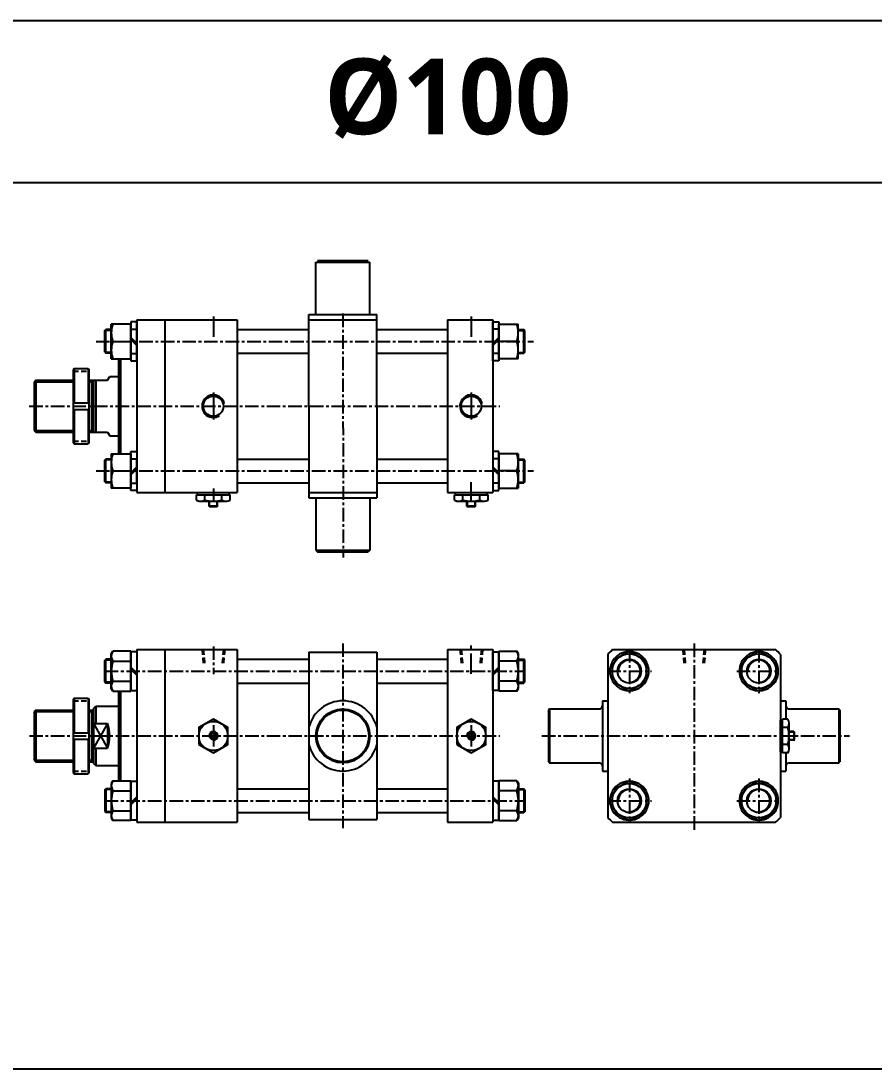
# Model space of a CAD drawing. Extents: x -819 to 5047, y 0 to 1986.
# Drawn here: x 3065 to 3855, y 1015 to 1986 of the extents above; entities that cross this region are included whole.
import ezdxf

# ---------------------------------------------------------------- set-up
doc = ezdxf.new("R2010")
doc.units = 0
doc.header["$LTSCALE"] = 10
doc.header["$MEASUREMENT"] = 0
for name, pattern in [('CENTER', [2, 1.25, -0.25, 0.25, -0.25]), ('CENTERX2', [4, 2.5, -0.5, 0.5, -0.5]), ('HIDDENX2', [0.75, 0.5, -0.25])]:
    doc.linetypes.add(name, pattern=pattern)
doc.layers.get('0').update_dxf_attribs({"linetype": 'CONTINUOUS'})
for name, color, linetype in [('CEN', 1, 'CENTERX2'), ('CENTER', 1, 'CENTER'), ('CL', 1, 'CENTER'), ('DIM', 2, 'CONTINUOUS'), ('HID', 2, 'HIDDENX2'), ('ML', 7, 'CONTINUOUS')]:
    doc.layers.add(name, color=color, linetype=linetype)
doc.styles.add('문자', font='romans.shx')

msp = doc.modelspace()

# ---------------------------------------------------------------- linework, layer by layer
for p, q in [((5047, 1986.44), (0, 1986.44)), ((5047, 1836.44), (0, 1836.44)), ((5047, 1015.44), (0, 1015.44))]:
    msp.add_line(p, q)
at = {"color": 7, "linetype": 'Continuous'}
for p, q in [((3227.43, 1542.51), (3227.43, 1547.53)), ((3227.43, 1547.53), (3233.77, 1547.53)), ((3228.43, 1547.53), (3228.43, 1549.53)), ((3228.43, 1549.53), (3257.61, 1549.53)), ((3233.77, 1547.53), (3258.61, 1547.53)), ((3235.23, 1542.51), (3235.23, 1547.53)), ((3250.82, 1542.51), (3250.82, 1547.53)), ((3257.61, 1547.53), (3257.61, 1549.53)), ((3258.61, 1542.51), (3258.61, 1547.53)), ((3466.43, 1542.51), (3466.43, 1547.53)), ((3466.43, 1547.53), (3472.77, 1547.53)), ((3467.43, 1547.53), (3467.43, 1549.53)), ((3467.43, 1549.53), (3496.61, 1549.53)), ((3472.77, 1547.53), (3497.61, 1547.53)), ((3474.23, 1542.51), (3474.23, 1547.53)), ((3489.82, 1542.51), (3489.82, 1547.53)), ((3496.61, 1547.53), (3496.61, 1549.53)), ((3497.61, 1542.51), (3497.61, 1547.53)), ((3230.61, 1541.53), (3255.43, 1541.53)), ((3239.02, 1541.79), (3239.02, 1541.79)), ((3239.02, 1537.03), (3239.02, 1541.53)), ((3239.02, 1537.03), (3239.52, 1536.53)), ((3247.02, 1537.03), (3239.02, 1537.03)), ((3239.52, 1536.53), (3246.52, 1536.53)), ((3247.02, 1537.03), (3246.52, 1536.53)), ((3247.02, 1537.03), (3247.02, 1541.53)), ((3469.61, 1541.53), (3494.43, 1541.53)), ((3478.02, 1541.79), (3478.02, 1541.79)), ((3478.02, 1537.03), (3478.02, 1541.53)), ((3478.02, 1537.03), (3478.52, 1536.53)), ((3486.02, 1537.03), (3478.02, 1537.03)), ((3478.52, 1536.53), (3485.52, 1536.53)), ((3486.02, 1537.03), (3485.52, 1536.53)), ((3486.02, 1537.03), (3486.02, 1541.53)), ((3768.49, 1309.45), (3768.49, 1338.63)), ((3770.49, 1338.63), (3768.49, 1338.63)), ((3775.5, 1339.63), (3770.49, 1339.63)), ((3770.49, 1314.79), (3770.49, 1339.63)), ((3775.5, 1331.83), (3770.49, 1331.83)), ((3776.49, 1311.63), (3776.49, 1336.45)), ((3780.99, 1328.04), (3776.49, 1328.04)), ((3780.99, 1328.04), (3781.49, 1327.54)), ((3780.99, 1328.04), (3780.99, 1320.04)), ((3781.49, 1320.54), (3781.49, 1327.54)), ((3775.5, 1316.24), (3770.49, 1316.24)), ((3770.49, 1308.45), (3770.49, 1314.79)), ((3776.23, 1320.04), (3776.23, 1320.04)), ((3780.99, 1320.04), (3776.49, 1320.04)), ((3780.99, 1320.04), (3781.49, 1320.54)), ((3770.49, 1309.45), (3768.49, 1309.45)), ((3775.5, 1308.45), (3770.49, 1308.45))]:
    msp.add_line(p, q, dxfattribs=at)
for points in [[(3229.55, 1316.24), (3243.05, 1308.45), (3256.55, 1316.24), (3256.55, 1331.83), (3243.05, 1339.63), (3229.55, 1331.83)], [(3468.55, 1316.24), (3482.05, 1308.45), (3495.55, 1316.24), (3495.55, 1331.83), (3482.05, 1339.63), (3468.55, 1331.83)], [(3241.61, 1326.54), (3240.16, 1324.04), (3241.61, 1321.54), (3244.49, 1321.54), (3245.94, 1324.04), (3244.49, 1326.54)], [(3480.61, 1326.54), (3479.16, 1324.04), (3480.61, 1321.54), (3483.49, 1321.54), (3484.94, 1324.04), (3483.49, 1326.54)]]:
    msp.add_lwpolyline(points, close=True, dxfattribs=at)
for centre, radius in [((3243.05, 1324.04), 13.5), ((3482.05, 1324.04), 13.5), ((3243.05, 1324.04), 3.5), ((3482.05, 1324.04), 3.5)]:
    msp.add_circle(centre, radius, dxfattribs=at)
for centre, radius, start, end in [((3230.61, 1547.15), 5.62, 235.61575, 270), ((3231.33, 1549.75), 8.22, 241.70064, 298.29936), ((3243.01, 1572.88), 31.35, 255.61718, 270.01407), ((3243.03, 1572.88), 31.35, 269.98593, 284.38282), ((3254.71, 1549.75), 8.22, 241.70064, 298.29936), ((3469.61, 1547.15), 5.62, 235.61575, 270), ((3470.33, 1549.75), 8.22, 241.70064, 298.29936), ((3482.01, 1572.88), 31.35, 255.61718, 270.01407), ((3482.03, 1572.88), 31.35, 269.98593, 284.38282), ((3493.71, 1549.75), 8.22, 241.70064, 298.29936), ((3768.27, 1335.73), 8.22, 331.70064, 28.29936), ((3745.14, 1324.05), 31.35, 359.98593, 14.38282), ((3745.14, 1324.03), 31.35, 345.61718, 0.01407), ((3768.27, 1312.35), 8.22, 331.70064, 28.29936), ((3770.86, 1311.63), 5.62, 325.61575, 0)]:
    msp.add_arc(centre, radius, start, end, dxfattribs=at)
at = {"layer": 'CEN'}
for p, q in [((3243.02, 1642.33), (3243.02, 1616.73)), ((3482.02, 1642.33), (3482.02, 1616.73)), ((3243.05, 1333.89), (3243.05, 1314.19)), ((3482.05, 1333.89), (3482.05, 1314.19))]:
    msp.add_line(p, q, dxfattribs=at)
at = {"layer": 'CENTER'}
for p, q in [((3363.02, 1715.32), (3363.34, 1489.36)), ((3134.42, 1689.53), (3539.62, 1689.53)), ((3072.51, 1629.53), (3508.47, 1629.53)), ((3134.42, 1569.53), (3539.62, 1569.53)), ((3243.02, 1553.39), (3243.02, 1540.53)), ((3363.05, 1409.83), (3363.05, 1238.64)), ((3688.49, 1409.67), (3688.49, 1235.86)), ((3243.05, 1407.04), (3243.05, 1381.39)), ((3142.45, 1384.04), (3531.65, 1384.04)), ((3072.54, 1324.04), (3508.49, 1324.04)), ((3547.49, 1324.04), (3832.49, 1324.04)), ((3142.45, 1264.04), (3531.65, 1264.04))]:
    msp.add_line(p, q, dxfattribs=at)
at = {"layer": 'CL'}
for p, q in [((3501.02, 1689.53), (3502.02, 1689.53)), ((3628.49, 1404.5), (3628.49, 1363.57)), ((3628.49, 1404.5), (3628.49, 1363.57)), ((3748.49, 1404.5), (3748.49, 1363.57)), ((3748.49, 1404.5), (3748.49, 1363.57)), ((3608.02, 1384.04), (3648.95, 1384.04)), ((3608.02, 1384.04), (3648.95, 1384.04)), ((3728.02, 1384.03), (3768.95, 1384.03)), ((3728.02, 1384.03), (3768.95, 1384.03)), ((3628.49, 1284.5), (3628.49, 1243.57)), ((3628.49, 1284.5), (3628.49, 1243.57)), ((3748.49, 1284.5), (3748.49, 1243.57)), ((3748.49, 1284.5), (3748.49, 1243.57)), ((3608.02, 1264.04), (3648.95, 1264.04)), ((3608.02, 1264.04), (3648.95, 1264.04)), ((3728.02, 1264.03), (3768.95, 1264.03)), ((3728.02, 1264.03), (3768.95, 1264.03))]:
    msp.add_line(p, q, dxfattribs=at)
at = {"layer": 'DIM'}
for p, q in [((3077.02, 1652.03), (3113.02, 1652.03)), ((3128.02, 1652.03), (3130.02, 1652.03)), ((3130.02, 1652.03), (3132.02, 1653.18)), ((3077.02, 1607.03), (3113.02, 1607.03)), ((3128.02, 1607.03), (3130.02, 1607.03)), ((3130.02, 1607.03), (3132.02, 1605.88)), ((3077.05, 1346.54), (3113.05, 1346.54)), ((3128.05, 1346.54), (3130.05, 1346.54)), ((3130.05, 1346.54), (3132.05, 1347.69)), ((3145.05, 1335.49), (3132.05, 1312.58)), ((3132.05, 1335.49), (3145.05, 1312.58)), ((3077.05, 1301.54), (3113.05, 1301.54)), ((3128.05, 1301.54), (3130.05, 1301.54)), ((3130.05, 1301.54), (3132.05, 1300.38))]:
    msp.add_line(p, q, dxfattribs=at)
for centre in [(3243.02, 1629.53), (3482.02, 1629.53)]:
    msp.add_arc(centre, 10.48, 14.55603, 303.43214, dxfattribs=at)
at = {"layer": 'HID'}
for p, q in [((3113.02, 1662.03), (3128.02, 1662.03)), ((3113.02, 1597.03), (3128.02, 1597.03)), ((3232.57, 1404.03), (3233.8, 1390.04)), ((3233.73, 1404.04), (3234.96, 1390.04)), ((3252.37, 1404.04), (3251.14, 1390.04)), ((3253.53, 1404.03), (3252.3, 1390.04)), ((3471.57, 1404.03), (3472.8, 1390.04)), ((3472.73, 1404.04), (3473.96, 1390.04)), ((3491.37, 1404.04), (3490.14, 1390.04)), ((3492.53, 1404.03), (3491.3, 1390.04)), ((3678.01, 1404.03), (3679.23, 1390.04)), ((3679.17, 1404.04), (3680.4, 1390.04)), ((3697.8, 1404.04), (3696.58, 1390.04)), ((3698.96, 1404.03), (3697.74, 1390.04)), ((3113.05, 1356.54), (3128.05, 1356.54)), ((3113.05, 1291.54), (3128.05, 1291.54))]:
    msp.add_line(p, q, dxfattribs=at)
at = {"layer": 'ML'}
for p, q in [((3338.02, 1714.53), (3338.02, 1763.03)), ((3338.02, 1763.03), (3388.02, 1763.03)), ((3339.52, 1764.53), (3386.52, 1764.53)), ((3388.02, 1714.53), (3388.02, 1763.03)), ((3172.02, 1709.53), (3265.02, 1709.53)), ((3172.02, 1709.53), (3172.02, 1549.53)), ((3198.02, 1709.53), (3198.02, 1549.53)), ((3265.02, 1709.53), (3265.02, 1549.53)), ((3331.52, 1714.53), (3394.52, 1714.53)), ((3331.52, 1629.53), (3331.52, 1714.53)), ((3331.52, 1709.53), (3394.52, 1709.53)), ((3394.52, 1629.53), (3394.52, 1714.53)), ((3460.02, 1709.53), (3460.02, 1549.53)), ((3460.02, 1709.53), (3502.02, 1709.53)), ((3502.02, 1709.53), (3502.02, 1549.53)), ((3142.42, 1699.53), (3143.42, 1700.53)), ((3142.42, 1679.53), (3142.42, 1699.53)), ((3148.42, 1700.53), (3143.42, 1700.53)), ((3143.42, 1678.53), (3143.42, 1700.53)), ((3148.42, 1673.53), (3148.42, 1705.53)), ((3166.42, 1705.53), (3148.42, 1705.53)), ((3166.42, 1707.58), (3166.42, 1671.48)), ((3172.02, 1707.58), (3166.42, 1707.58)), ((3166.42, 1673.53), (3166.42, 1705.53)), ((3166.42, 1700.78), (3172.02, 1700.78)), ((3172.02, 1671.48), (3172.02, 1707.58)), ((3172.02, 1679.23), (3172.02, 1699.83)), ((3265.02, 1700.53), (3331.52, 1700.53)), ((3394.52, 1700.53), (3460.02, 1700.53)), ((3502.02, 1671.48), (3502.02, 1707.58)), ((3502.02, 1707.58), (3507.62, 1707.58)), ((3507.62, 1700.78), (3502.02, 1700.78)), ((3507.62, 1707.58), (3507.62, 1671.48)), ((3507.62, 1673.53), (3507.62, 1705.53)), ((3507.62, 1705.53), (3525.62, 1705.53)), ((3525.62, 1673.53), (3525.62, 1705.53)), ((3525.62, 1700.53), (3530.62, 1700.53)), ((3531.62, 1699.53), (3530.62, 1700.53)), ((3530.62, 1678.53), (3530.62, 1700.53)), ((3531.62, 1679.53), (3531.62, 1699.53)), ((3166.42, 1693.26), (3172.02, 1687.66)), ((3166.42, 1691.4), (3172.02, 1685.8)), ((3507.62, 1693.26), (3502.02, 1687.66)), ((3507.62, 1691.4), (3502.02, 1685.8)), ((3149.85, 1689.53), (3166.42, 1689.53)), ((3524.19, 1689.53), (3507.62, 1689.53)), ((3142.42, 1679.53), (3143.42, 1678.53)), ((3148.42, 1678.53), (3143.42, 1678.53)), ((3148.42, 1673.53), (3166.42, 1673.53)), ((3155.02, 1673.53), (3155.02, 1585.53)), ((3157.02, 1673.53), (3157.02, 1585.53)), ((3166.42, 1678.28), (3172.02, 1678.28)), ((3166.42, 1671.48), (3172.02, 1671.48)), ((3265.02, 1678.53), (3331.52, 1678.53)), ((3394.52, 1678.53), (3460.02, 1678.53)), ((3507.62, 1678.28), (3502.02, 1678.28)), ((3507.62, 1671.48), (3502.02, 1671.48)), ((3525.62, 1673.53), (3507.62, 1673.53)), ((3525.62, 1678.53), (3530.62, 1678.53)), ((3531.62, 1679.53), (3530.62, 1678.53)), ((3114.02, 1664.53), (3113.02, 1663.53)), ((3113.02, 1663.53), (3113.02, 1595.53)), ((3114.02, 1664.53), (3127.02, 1664.53)), ((3114.02, 1664.53), (3114.02, 1632.53)), ((3127.02, 1664.53), (3128.02, 1663.53)), ((3127.02, 1664.53), (3127.02, 1632.53)), ((3128.02, 1595.53), (3128.02, 1663.53)), ((3078.52, 1653.53), (3077.02, 1652.03)), ((3077.02, 1652.03), (3077.02, 1607.03)), ((3078.52, 1653.53), (3113.02, 1653.53)), ((3078.52, 1653.53), (3078.52, 1605.53)), ((3128.02, 1653.53), (3145.02, 1653.53)), ((3130.02, 1653.53), (3130.02, 1605.53)), ((3132.02, 1653.53), (3132.02, 1605.53)), ((3134.02, 1653.53), (3134.02, 1605.53)), ((3145.02, 1653.53), (3147.02, 1657.03)), ((3147.02, 1657.03), (3155.02, 1657.03)), ((3113.02, 1632.53), (3128.02, 1632.53)), ((3113.02, 1626.53), (3128.02, 1626.53)), ((3114.02, 1626.53), (3114.02, 1594.53)), ((3127.02, 1626.53), (3127.02, 1594.53)), ((3331.52, 1629.53), (3331.52, 1544.53)), ((3394.52, 1629.53), (3394.52, 1544.53)), ((3077.02, 1607.03), (3078.52, 1605.53)), ((3078.52, 1605.53), (3113.02, 1605.53)), ((3128.02, 1605.53), (3145.02, 1605.53)), ((3145.02, 1605.53), (3147.02, 1602.03)), ((3113.02, 1595.53), (3114.02, 1594.53)), ((3114.02, 1594.53), (3127.02, 1594.53)), ((3128.02, 1595.53), (3127.02, 1594.53)), ((3147.02, 1602.03), (3155.02, 1602.03)), ((3148.42, 1585.53), (3148.42, 1553.53)), ((3148.42, 1585.53), (3166.42, 1585.53)), ((3166.42, 1551.48), (3166.42, 1587.58)), ((3166.42, 1587.58), (3172.02, 1587.58)), ((3166.42, 1585.53), (3166.42, 1553.53)), ((3172.02, 1587.58), (3172.02, 1551.48)), ((3507.62, 1587.58), (3502.02, 1587.58)), ((3502.02, 1587.58), (3502.02, 1551.48)), ((3507.62, 1551.48), (3507.62, 1587.58)), ((3525.62, 1585.53), (3507.62, 1585.53)), ((3507.62, 1585.53), (3507.62, 1553.53)), ((3525.62, 1585.53), (3525.62, 1553.53)), ((3142.42, 1579.53), (3143.42, 1580.53)), ((3142.42, 1559.53), (3142.42, 1579.53)), ((3148.42, 1580.53), (3143.42, 1580.53)), ((3143.42, 1558.53), (3143.42, 1580.53)), ((3166.42, 1580.78), (3172.02, 1580.78)), ((3166.42, 1567.66), (3172.02, 1573.26)), ((3172.02, 1559.23), (3172.02, 1579.83)), ((3265.02, 1580.53), (3331.52, 1580.53)), ((3394.52, 1580.53), (3460.02, 1580.53)), ((3507.62, 1580.78), (3502.02, 1580.78)), ((3507.62, 1567.66), (3502.02, 1573.26)), ((3525.62, 1580.53), (3530.62, 1580.53)), ((3531.62, 1579.53), (3530.62, 1580.53)), ((3530.62, 1558.53), (3530.62, 1580.53)), ((3531.62, 1559.53), (3531.62, 1579.53)), ((3149.85, 1569.53), (3166.42, 1569.53)), ((3166.42, 1565.8), (3172.02, 1571.4)), ((3507.62, 1565.8), (3502.02, 1571.4)), ((3524.19, 1569.53), (3507.62, 1569.53)), ((3142.42, 1559.53), (3143.42, 1558.53)), ((3148.42, 1558.53), (3143.42, 1558.53)), ((3166.42, 1558.28), (3172.02, 1558.28)), ((3265.02, 1558.53), (3331.52, 1558.53)), ((3394.52, 1558.53), (3460.02, 1558.53)), ((3507.62, 1558.28), (3502.02, 1558.28)), ((3525.62, 1558.53), (3530.62, 1558.53)), ((3531.62, 1559.53), (3530.62, 1558.53)), ((3166.42, 1553.53), (3148.42, 1553.53)), ((3172.02, 1551.48), (3166.42, 1551.48)), ((3172.02, 1549.53), (3265.02, 1549.53)), ((3331.52, 1549.53), (3394.52, 1549.53)), ((3331.52, 1544.53), (3394.52, 1544.53)), ((3338.02, 1544.53), (3338.02, 1496.03)), ((3388.02, 1544.53), (3388.02, 1496.03)), ((3460.02, 1549.53), (3502.02, 1549.53)), ((3502.02, 1551.48), (3507.62, 1551.48)), ((3507.62, 1553.53), (3525.62, 1553.53)), ((3338.02, 1496.03), (3388.02, 1496.03)), ((3338.05, 1496.03), (3339.55, 1494.53)), ((3388.02, 1496.03), (3386.52, 1494.53)), ((3339.52, 1494.53), (3386.52, 1494.53)), ((3148.45, 1400.04), (3149.88, 1402.51)), ((3148.45, 1368.04), (3148.45, 1400.04)), ((3166.45, 1402.51), (3149.88, 1402.51)), ((3166.45, 1365.56), (3166.45, 1402.51)), ((3166.45, 1402.09), (3166.45, 1365.99)), ((3172.05, 1402.09), (3166.45, 1402.09)), ((3172.05, 1404.04), (3265.05, 1404.04)), ((3172.05, 1404.04), (3172.05, 1244.04)), ((3198.05, 1404.04), (3198.05, 1244.04)), ((3265.05, 1404.04), (3265.05, 1244.04)), ((3331.55, 1401.54), (3394.55, 1401.54)), ((3331.55, 1401.54), (3331.55, 1246.54)), ((3394.55, 1401.54), (3394.55, 1246.54)), ((3460.05, 1404.04), (3460.05, 1244.04)), ((3460.05, 1404.04), (3502.05, 1404.04)), ((3502.05, 1404.04), (3502.05, 1244.04)), ((3502.05, 1365.99), (3502.05, 1402.09)), ((3502.05, 1402.09), (3507.65, 1402.09)), ((3507.65, 1365.56), (3507.65, 1402.51)), ((3507.65, 1402.51), (3524.22, 1402.51)), ((3507.65, 1402.09), (3507.65, 1365.99)), ((3525.65, 1400.04), (3524.22, 1402.51)), ((3525.65, 1368.04), (3525.65, 1400.04)), ((3608.49, 1399.54), (3608.49, 1248.54)), ((3628.49, 1402.51), (3612.49, 1393.28)), ((3612.99, 1404.04), (3763.98, 1404.04)), ((3644.49, 1393.28), (3628.49, 1402.51)), ((3748.49, 1402.51), (3732.49, 1393.27)), ((3764.49, 1393.27), (3748.49, 1402.51)), ((3768.49, 1399.54), (3768.49, 1248.54)), ((3142.45, 1394.04), (3143.45, 1395.04)), ((3142.45, 1374.04), (3142.45, 1394.04)), ((3148.45, 1395.04), (3143.45, 1395.04)), ((3143.45, 1373.04), (3143.45, 1395.04)), ((3149.88, 1393.28), (3166.45, 1393.28)), ((3265.05, 1395.04), (3331.55, 1395.04)), ((3394.55, 1395.04), (3460.05, 1395.04)), ((3524.22, 1393.28), (3507.65, 1393.28)), ((3525.65, 1395.04), (3530.65, 1395.04)), ((3531.65, 1394.04), (3530.65, 1395.04)), ((3530.65, 1373.04), (3530.65, 1395.04)), ((3531.65, 1374.04), (3531.65, 1394.04)), ((3612.49, 1393.28), (3612.49, 1374.8)), ((3644.49, 1374.8), (3644.49, 1393.28)), ((3732.49, 1393.27), (3732.49, 1374.79)), ((3764.49, 1374.79), (3764.49, 1393.27)), ((3166.45, 1387.77), (3172.05, 1382.17)), ((3166.45, 1385.91), (3172.05, 1380.31)), ((3507.65, 1387.77), (3502.05, 1382.17)), ((3507.65, 1385.91), (3502.05, 1380.31)), ((3142.45, 1374.04), (3143.45, 1373.04)), ((3148.45, 1373.04), (3143.45, 1373.04)), ((3149.88, 1374.8), (3166.45, 1374.8)), ((3265.05, 1373.04), (3331.55, 1373.04)), ((3394.55, 1373.04), (3460.05, 1373.04)), ((3524.22, 1374.8), (3507.65, 1374.8)), ((3525.65, 1373.04), (3530.65, 1373.04)), ((3531.65, 1374.04), (3530.65, 1373.04)), ((3612.49, 1374.8), (3628.49, 1365.56)), ((3628.49, 1365.56), (3644.49, 1374.8)), ((3732.49, 1374.79), (3748.49, 1365.56)), ((3748.49, 1365.56), (3764.49, 1374.79)), ((3149.88, 1365.56), (3148.45, 1368.04)), ((3149.88, 1365.56), (3166.45, 1365.56)), ((3155.05, 1365.56), (3155.05, 1282.51)), ((3157.05, 1365.56), (3157.05, 1282.51)), ((3166.45, 1365.99), (3172.05, 1365.99)), ((3507.65, 1365.99), (3502.05, 1365.99)), ((3524.22, 1365.56), (3507.65, 1365.56)), ((3524.22, 1365.56), (3525.65, 1368.04)), ((3114.05, 1359.04), (3113.05, 1358.04)), ((3113.05, 1358.04), (3113.05, 1290.04)), ((3114.05, 1359.04), (3127.05, 1359.04)), ((3114.05, 1359.04), (3114.05, 1327.04)), ((3127.05, 1359.04), (3128.05, 1358.04)), ((3127.05, 1359.04), (3127.05, 1327.04)), ((3128.05, 1290.04), (3128.05, 1358.04)), ((3132.05, 1349.54), (3134.05, 1351.54)), ((3134.05, 1351.54), (3155.05, 1351.54)), ((3134.05, 1351.54), (3134.05, 1335.49)), ((3603.49, 1356.54), (3608.49, 1356.54)), ((3603.49, 1356.54), (3603.49, 1291.54)), ((3768.49, 1356.54), (3773.49, 1356.54)), ((3773.49, 1356.54), (3773.49, 1339.63)), ((3078.55, 1348.04), (3077.05, 1346.54)), ((3077.05, 1346.54), (3077.05, 1301.54)), ((3078.55, 1348.04), (3113.05, 1348.04)), ((3078.55, 1348.04), (3078.55, 1300.04)), ((3128.05, 1348.04), (3132.05, 1348.04)), ((3130.05, 1348.04), (3130.05, 1300.04)), ((3132.05, 1349.54), (3132.05, 1298.54)), ((3554.49, 1349.04), (3553.49, 1348.04)), ((3553.49, 1348.04), (3553.49, 1300.04)), ((3554.49, 1349.04), (3600.49, 1349.04)), ((3554.49, 1349.04), (3554.49, 1299.04)), ((3776.49, 1349.04), (3822.49, 1349.04)), ((3822.49, 1349.04), (3823.49, 1348.04)), ((3822.49, 1349.04), (3822.49, 1299.04)), ((3823.49, 1348.04), (3823.49, 1300.04)), ((3132.05, 1335.49), (3145.05, 1335.49)), ((3145.05, 1335.49), (3145.05, 1312.58)), ((3113.05, 1327.04), (3128.05, 1327.04)), ((3113.05, 1321.04), (3128.05, 1321.04)), ((3114.05, 1321.04), (3114.05, 1289.04)), ((3127.05, 1321.04), (3127.05, 1289.04)), ((3132.05, 1312.58), (3145.05, 1312.58)), ((3134.05, 1312.58), (3134.05, 1296.54)), ((3077.05, 1301.54), (3078.55, 1300.04)), ((3773.49, 1308.45), (3773.49, 1291.54)), ((3078.55, 1300.04), (3113.05, 1300.04)), ((3128.05, 1300.04), (3132.05, 1300.04)), ((3132.05, 1298.54), (3134.05, 1296.54)), ((3134.05, 1296.54), (3155.05, 1296.54)), ((3553.49, 1300.04), (3554.49, 1299.04)), ((3554.49, 1299.04), (3600.49, 1299.04)), ((3603.49, 1291.54), (3608.49, 1291.54)), ((3768.49, 1291.54), (3773.49, 1291.54)), ((3776.49, 1299.04), (3822.49, 1299.04)), ((3822.49, 1299.04), (3823.49, 1300.04)), ((3113.05, 1290.04), (3114.05, 1289.04)), ((3114.05, 1289.04), (3127.05, 1289.04)), ((3128.05, 1290.04), (3127.05, 1289.04)), ((3149.88, 1282.51), (3148.45, 1280.04)), ((3149.88, 1282.51), (3166.45, 1282.51)), ((3166.45, 1282.51), (3166.45, 1245.56)), ((3166.45, 1245.99), (3166.45, 1282.09)), ((3166.45, 1282.09), (3172.05, 1282.09)), ((3507.65, 1282.09), (3502.05, 1282.09)), ((3502.05, 1282.09), (3502.05, 1245.99)), ((3524.22, 1282.51), (3507.65, 1282.51)), ((3507.65, 1282.51), (3507.65, 1245.56)), ((3507.65, 1245.99), (3507.65, 1282.09)), ((3524.22, 1282.51), (3525.65, 1280.04)), ((3628.49, 1282.51), (3612.49, 1273.28)), ((3644.49, 1273.28), (3628.49, 1282.51)), ((3748.49, 1282.51), (3732.49, 1273.27)), ((3764.49, 1273.27), (3748.49, 1282.51)), ((3142.45, 1274.04), (3143.45, 1275.04)), ((3142.45, 1274.04), (3142.45, 1254.04)), ((3148.45, 1275.04), (3143.45, 1275.04)), ((3143.45, 1275.04), (3143.45, 1253.04)), ((3148.45, 1280.04), (3148.45, 1248.04)), ((3149.88, 1273.28), (3166.45, 1273.28)), ((3265.05, 1275.04), (3331.55, 1275.04)), ((3394.55, 1275.04), (3460.05, 1275.04)), ((3524.22, 1273.28), (3507.65, 1273.28)), ((3525.65, 1280.04), (3525.65, 1248.04)), ((3525.65, 1275.04), (3530.65, 1275.04)), ((3531.65, 1274.04), (3530.65, 1275.04)), ((3530.65, 1275.04), (3530.65, 1253.04)), ((3531.65, 1274.04), (3531.65, 1254.04)), ((3612.49, 1273.28), (3612.49, 1254.8)), ((3644.49, 1254.8), (3644.49, 1273.28)), ((3732.49, 1273.27), (3732.49, 1254.79)), ((3764.49, 1254.79), (3764.49, 1273.27)), ((3166.45, 1262.17), (3172.05, 1267.77)), ((3166.45, 1260.31), (3172.05, 1265.91)), ((3507.65, 1262.17), (3502.05, 1267.77)), ((3507.65, 1260.31), (3502.05, 1265.91)), ((3142.45, 1254.04), (3143.45, 1253.04)), ((3148.45, 1253.04), (3143.45, 1253.04)), ((3149.88, 1254.8), (3166.45, 1254.8)), ((3265.05, 1253.04), (3331.55, 1253.04)), ((3394.55, 1253.04), (3460.05, 1253.04)), ((3524.22, 1254.8), (3507.65, 1254.8)), ((3525.65, 1253.04), (3530.65, 1253.04)), ((3531.65, 1254.04), (3530.65, 1253.04)), ((3612.49, 1254.8), (3628.49, 1245.56)), ((3628.49, 1245.56), (3644.49, 1254.8)), ((3732.49, 1254.79), (3748.49, 1245.56)), ((3748.49, 1245.56), (3764.49, 1254.79)), ((3148.45, 1248.04), (3149.88, 1245.56)), ((3166.45, 1245.56), (3149.88, 1245.56)), ((3172.05, 1245.99), (3166.45, 1245.99)), ((3172.05, 1244.04), (3265.05, 1244.04)), ((3331.55, 1246.54), (3394.55, 1246.54)), ((3460.05, 1244.04), (3502.05, 1244.04)), ((3502.05, 1245.99), (3507.65, 1245.99)), ((3507.65, 1245.56), (3524.22, 1245.56)), ((3525.65, 1248.04), (3524.22, 1245.56)), ((3612.99, 1244.04), (3763.98, 1244.04))]:
    msp.add_line(p, q, dxfattribs=at)
at = {"layer": 'ML', "color": 1, "linetype": 'CENTER', "ltscale": 1.5}
for p, q in [((3243.02, 1712.53), (3243.02, 1693.69)), ((3482.02, 1712.53), (3482.02, 1693.69)), ((3482.02, 1540.53), (3482.02, 1559.37)), ((3482.05, 1381.64), (3482.05, 1408.41))]:
    msp.add_line(p, q, dxfattribs=at)
at = {"layer": 'ML', "color": 2}
for p, q in [((3148.42, 1699.78), (3142.67, 1699.78)), ((3525.62, 1699.78), (3531.37, 1699.78)), ((3148.42, 1679.28), (3142.67, 1679.28)), ((3525.62, 1679.28), (3531.37, 1679.28)), ((3148.42, 1579.78), (3142.67, 1579.78)), ((3525.62, 1579.78), (3531.37, 1579.78)), ((3148.42, 1559.28), (3142.67, 1559.28)), ((3525.62, 1559.28), (3531.37, 1559.28)), ((3239.52, 1541.73), (3239.52, 1541.73)), ((3239.52, 1536.53), (3239.52, 1541.53)), ((3246.52, 1536.53), (3246.52, 1541.53)), ((3478.52, 1541.73), (3478.52, 1541.73)), ((3478.52, 1536.53), (3478.52, 1541.53)), ((3485.52, 1536.53), (3485.52, 1541.53)), ((3148.45, 1394.29), (3142.7, 1394.29)), ((3525.65, 1394.29), (3531.4, 1394.29)), ((3148.45, 1373.79), (3142.7, 1373.79)), ((3525.65, 1373.79), (3531.4, 1373.79)), ((3781.49, 1327.54), (3776.49, 1327.54)), ((3776.29, 1320.54), (3776.29, 1320.54)), ((3781.49, 1320.54), (3776.49, 1320.54)), ((3148.45, 1274.29), (3142.7, 1274.29)), ((3525.65, 1274.29), (3531.4, 1274.29)), ((3148.45, 1253.79), (3142.7, 1253.79)), ((3525.65, 1253.79), (3531.4, 1253.79))]:
    msp.add_line(p, q, dxfattribs=at)
at = {"layer": 'ML'}
for centre, radius in [((3243.02, 1629.53), 9.32), ((3482.02, 1629.53), 9.32), ((3628.49, 1384.04), 16), ((3748.49, 1384.03), 16), ((3628.49, 1384.04), 11), ((3748.49, 1384.03), 11), ((3363.05, 1324.04), 25), ((3363.05, 1324.04), 24), ((3628.49, 1264.04), 16), ((3628.49, 1264.04), 11), ((3748.49, 1264.03), 16), ((3748.49, 1264.03), 11)]:
    msp.add_circle(centre, radius, dxfattribs=at)
for centre, radius, start, end in [((3171.51, 1697.53), 23.09, 159.72972, 200.27028), ((3502.53, 1697.53), 23.09, 339.72972, 20.27028), ((3171.51, 1681.53), 23.09, 159.72972, 200.27028), ((3502.53, 1681.53), 23.09, 339.72972, 20.27028), ((3171.51, 1577.53), 23.09, 159.72972, 200.27028), ((3502.53, 1577.53), 23.09, 339.72972, 20.27028), ((3171.51, 1561.53), 23.09, 159.72972, 200.27028), ((3502.53, 1561.53), 23.09, 339.72972, 20.27028), ((3156.62, 1397.9), 8.17, 145.59101, 214.40899), ((3517.48, 1397.9), 8.17, 325.59101, 34.40899), ((3688.49, 1324.04), 110, 133.34176, 136.65824), ((3628.49, 1384.04), 18.05, 92.42958, 147.56782), ((3628.49, 1384.04), 18.05, 32.43218, 87.57042), ((3748.49, 1384.03), 18.05, 92.42958, 147.56782), ((3748.49, 1384.03), 18.05, 32.43218, 87.57042), ((3688.49, 1324.04), 110, 43.34176, 46.65824), ((3180.45, 1383.81), 32, 162.8014, 179.59981), ((3493.65, 1383.81), 32, 0.40019, 17.1986), ((3628.49, 1384.04), 18.05, 152.42759, 207.57241), ((3628.49, 1384.04), 18.05, 332.42759, 27.57241), ((3748.49, 1384.03), 18.05, 152.42759, 207.57241), ((3748.49, 1384.03), 18.05, 332.42759, 27.57241), ((3180.45, 1384.26), 32, 180.40019, 197.1986), ((3493.65, 1384.26), 32, 342.8014, 359.59981), ((3156.62, 1370.18), 8.17, 145.59101, 214.40899), ((3517.48, 1370.18), 8.17, 325.59101, 34.40899), ((3628.49, 1384.04), 18.05, 212.43218, 267.57042), ((3628.49, 1384.04), 18.05, 272.42958, 327.56782), ((3748.49, 1384.03), 18.05, 212.43218, 267.57042), ((3748.49, 1384.03), 18.05, 272.42958, 327.56782), ((3363.05, 1324.04), 32.5, 14.25003, 165.74997), ((3600.49, 1352.04), 3, 270, 0), ((3776.49, 1352.04), 3, 180, 270), ((3113.24, 1324.04), 33.81, 340.19484, 19.80516), ((3363.05, 1324.04), 32.5, 194.25003, 345.74997), ((3600.49, 1296.04), 3, 0, 90), ((3776.49, 1296.04), 3, 90, 180), ((3156.62, 1277.9), 8.17, 145.59101, 214.40899), ((3517.48, 1277.9), 8.17, 325.59101, 34.40899), ((3628.49, 1264.04), 18.05, 92.42958, 147.56782), ((3628.49, 1264.04), 18.05, 32.43218, 87.57042), ((3748.49, 1264.03), 18.05, 92.42958, 147.56782), ((3748.49, 1264.03), 18.05, 32.43218, 87.57042), ((3180.45, 1263.81), 32, 162.8014, 179.59981), ((3493.65, 1263.81), 32, 0.40019, 17.1986), ((3628.49, 1264.04), 18.05, 152.42759, 207.57241), ((3628.49, 1264.04), 18.05, 332.42759, 27.57241), ((3748.49, 1264.03), 18.05, 152.42759, 207.57241), ((3748.49, 1264.03), 18.05, 332.42759, 27.57241), ((3180.45, 1264.26), 32, 180.40019, 197.1986), ((3493.65, 1264.26), 32, 342.8014, 359.59981), ((3156.62, 1250.18), 8.17, 145.59101, 214.40899), ((3517.48, 1250.18), 8.17, 325.59101, 34.40899), ((3628.49, 1264.04), 18.05, 212.43218, 267.57042), ((3628.49, 1264.04), 18.05, 272.42958, 327.56782), ((3748.49, 1264.03), 18.05, 212.43218, 267.57042), ((3748.49, 1264.03), 18.05, 272.42958, 327.56782), ((3688.49, 1324.04), 110, 223.34176, 226.65824), ((3688.49, 1324.04), 110, 313.34176, 316.65824)]:
    msp.add_arc(centre, radius, start, end, dxfattribs=at)
at = {"layer": 'ML', "color": 2}
for centre, radius in [((3628.49, 1384.04), 10.25), ((3748.49, 1384.03), 10.25), ((3243.05, 1324.04), 4), ((3482.05, 1324.04), 4), ((3628.49, 1264.04), 10.25), ((3748.49, 1264.03), 10.25)]:
    msp.add_arc(centre, radius, 270, 180, dxfattribs=at)

# ---------------------------------------------------------------- texts
at = {"insert": (3345.68, 1951.54), "char_height": 70, "attachment_point": 1, "style": '문자'}
msp.add_mtext_dynamic_manual_height_columns('{\\fMalgun Gothic|b1|i0|c129|p50;%%C100}', width=124.5326, gutter_width=16, heights=[-75.56], dxfattribs=at)

doc.saveas('drawing.dxf')
